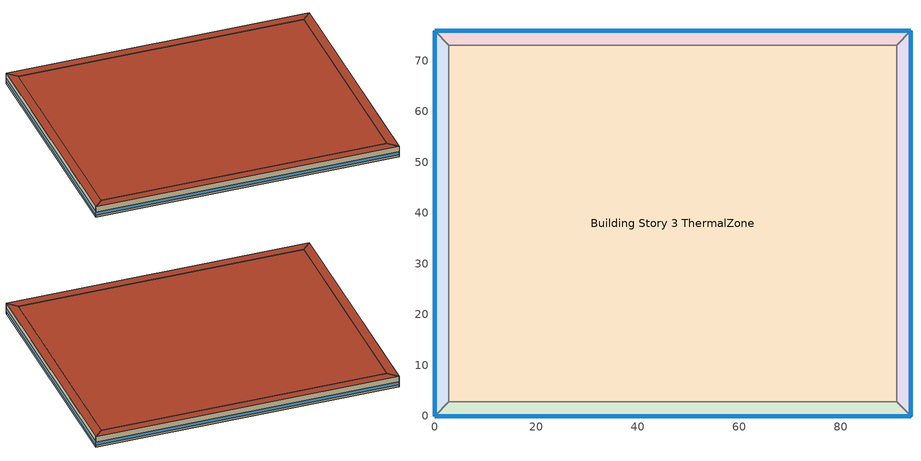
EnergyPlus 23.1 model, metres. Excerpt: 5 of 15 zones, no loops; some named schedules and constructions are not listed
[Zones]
Building Story 3 ThermalZone
 floor adiabatic (Typical Interior Ceiling): 91.04,2.83 2.83,2.83 2.83,73.03 91.04,73.03 z7.2
 wall adiabatic (Typical Interior Wall): 2.83,2.83 91.04,2.83 91.04,73.03 2.83,73.03 2.83,2.83 z7.2:10.8
 roof outside (Typical IEAD Roof R-31.25): 91.04,73.03 2.83,73.03 2.83,2.83 91.04,2.83 z10.8
Building Story 3 ThermalZone 1
 floor adiabatic (Typical Interior Ceiling): 93.87,0 0,0 2.83,2.83 91.04,2.83 z7.2
 wall outside (Typical Insulated Steel Framed Exterior Wall R-20.41): 0,0 93.87,0 z7.2:10.8
 wall adiabatic (Typical Interior Wall): 93.87,0 91.04,2.83 2.83,2.83 0,0 z7.2:10.8
 window (U 0.48 SHGC 0.40 Dbl Ref-D Clr 6mm/13mm): 0.03,0 93.84,0 z7.96:9.04
 roof outside (Typical IEAD Roof R-31.25): 91.04,2.83 2.83,2.83 0,0 93.87,0 z10.8
Building Story 3 ThermalZone 2
 floor adiabatic (Typical Interior Ceiling): 0,0 0,75.85 2.83,73.03 2.83,2.83 z7.2
 wall outside (Typical Insulated Steel Framed Exterior Wall R-20.41): 0,75.85 0,0 z7.2:10.8
 wall adiabatic (Typical Interior Wall): 0,0 2.83,2.83 2.83,73.03 0,75.85 z7.2:10.8
 window (U 0.48 SHGC 0.40 Dbl Ref-D Clr 6mm/13mm): 0,75.83 0,0.03 z7.96:9.04
 roof outside (Typical IEAD Roof R-31.25): 2.83,2.83 2.83,73.03 0,75.85 0,0 z10.8
Building Story 3 ThermalZone 3
 floor adiabatic (Typical Interior Ceiling): 0,75.85 93.86,75.85 91.04,73.03 2.83,73.03 z7.2
 wall outside (Typical Insulated Steel Framed Exterior Wall R-20.41): 93.86,75.85 0,75.85 z7.2:10.8
 wall adiabatic (Typical Interior Wall): 0,75.85 2.83,73.03 91.04,73.03 93.86,75.85 z7.2:10.8
 window (U 0.48 SHGC 0.40 Dbl Ref-D Clr 6mm/13mm): 93.84,75.85 0.03,75.85 z7.96:9.04
 roof outside (Typical IEAD Roof R-31.25): 2.83,73.03 91.04,73.03 93.86,75.85 0,75.85 z10.8
Building Story 3 ThermalZone 4
 floor adiabatic (Typical Interior Ceiling): 93.86,75.85 93.87,0 91.04,2.83 91.04,73.03 z7.2
 wall outside (Typical Insulated Steel Framed Exterior Wall R-20.41): 93.87,0 93.86,75.85 z7.2:10.8
 wall adiabatic (Typical Interior Wall): 93.86,75.85 91.04,73.03 91.04,2.83 93.87,0 z7.2:10.8
 window (U 0.48 SHGC 0.40 Dbl Ref-D Clr 6mm/13mm): 93.87,0.03 93.86,75.83 z7.96:9.04
 roof outside (Typical IEAD Roof R-31.25): 91.04,73.03 91.04,2.83 93.87,0 93.86,75.85 z10.8
[Schedule:Week:Daily]
SchoolSecondary BLDG_LIGHT_LIBRARY_SCH_2013 Week Rule - Jun26-Jul2: SchoolSecondary BLDG_LIGHT_LIBRARY_SCH_2013 Wknd Day, SchoolSecondary BLDG_LIGHT_LIBRARY_SCH_2013 Wkdy Day, SchoolSecondary BLDG_LIGHT_LIBRARY_SCH_2013 Wkdy Day, SchoolSecondary BLDG_LIGHT_LIBRARY_SCH_2013 Wkdy Day, SchoolSecondary BLDG_LIGHT_LIBRARY_SCH_2013 Wkdy Day, SchoolSecondary BLDG_LIGHT_LIBRARY_SCH_2013 Wkdy Day 1, SchoolSecondary BLDG_LIGHT_LIBRARY_SCH_2013 Wknd Day 1, SchoolSecondary BLDG_LIGHT_LIBRARY_SCH_2013 Default, SchoolSecondary BLDG_LIGHT_LIBRARY_SCH_2013 Summer Design Day, SchoolSecondary BLDG_LIGHT_LIBRARY_SCH_2013 Winter Design Day, SchoolSecondary BLDG_LIGHT_LIBRARY_SCH_2013 Default, SchoolSecondary BLDG_LIGHT_LIBRARY_SCH_2013 Default
SchoolSecondary BLDG_LIGHT_LIBRARY_SCH_2013 Week Rule - Jul3-Aug27: SchoolSecondary BLDG_LIGHT_LIBRARY_SCH_2013 Wknd Day 1, SchoolSecondary BLDG_LIGHT_LIBRARY_SCH_2013 Wkdy Day 1, SchoolSecondary BLDG_LIGHT_LIBRARY_SCH_2013 Wkdy Day 1, SchoolSecondary BLDG_LIGHT_LIBRARY_SCH_2013 Wkdy Day 1, SchoolSecondary BLDG_LIGHT_LIBRARY_SCH_2013 Wkdy Day 1, SchoolSecondary BLDG_LIGHT_LIBRARY_SCH_2013 Wkdy Day 1, SchoolSecondary BLDG_LIGHT_LIBRARY_SCH_2013 Wknd Day 1, SchoolSecondary BLDG_LIGHT_LIBRARY_SCH_2013 Default, SchoolSecondary BLDG_LIGHT_LIBRARY_SCH_2013 Summer Design Day, SchoolSecondary BLDG_LIGHT_LIBRARY_SCH_2013 Winter Design Day, SchoolSecondary BLDG_LIGHT_LIBRARY_SCH_2013 Default, SchoolSecondary BLDG_LIGHT_LIBRARY_SCH_2013 Default
SchoolSecondary BLDG_LIGHT_LIBRARY_SCH_2013 Week Rule - Aug28-Sep3: SchoolSecondary BLDG_LIGHT_LIBRARY_SCH_2013 Wknd Day 1, SchoolSecondary BLDG_LIGHT_LIBRARY_SCH_2013 Wkdy Day 1, SchoolSecondary BLDG_LIGHT_LIBRARY_SCH_2013 Wkdy Day 1, SchoolSecondary BLDG_LIGHT_LIBRARY_SCH_2013 Wkdy Day 1, SchoolSecondary BLDG_LIGHT_LIBRARY_SCH_2013 Wkdy Day 2, SchoolSecondary BLDG_LIGHT_LIBRARY_SCH_2013 Wkdy Day 2, SchoolSecondary BLDG_LIGHT_LIBRARY_SCH_2013 Default, SchoolSecondary BLDG_LIGHT_LIBRARY_SCH_2013 Default, SchoolSecondary BLDG_LIGHT_LIBRARY_SCH_2013 Summer Design Day, SchoolSecondary BLDG_LIGHT_LIBRARY_SCH_2013 Winter Design Day, SchoolSecondary BLDG_LIGHT_LIBRARY_SCH_2013 Default, SchoolSecondary BLDG_LIGHT_LIBRARY_SCH_2013 Default
SchoolSecondary BLDG_LIGHT_LIBRARY_SCH_2013 Week Rule - Sep4-Dec31: SchoolSecondary BLDG_LIGHT_LIBRARY_SCH_2013 Default, SchoolSecondary BLDG_LIGHT_LIBRARY_SCH_2013 Wkdy Day 2, SchoolSecondary BLDG_LIGHT_LIBRARY_SCH_2013 Wkdy Day 2, SchoolSecondary BLDG_LIGHT_LIBRARY_SCH_2013 Wkdy Day 2, SchoolSecondary BLDG_LIGHT_LIBRARY_SCH_2013 Wkdy Day 2, SchoolSecondary BLDG_LIGHT_LIBRARY_SCH_2013 Wkdy Day 2, SchoolSecondary BLDG_LIGHT_LIBRARY_SCH_2013 Default, SchoolSecondary BLDG_LIGHT_LIBRARY_SCH_2013 Default, SchoolSecondary BLDG_LIGHT_LIBRARY_SCH_2013 Summer Design Day, SchoolSecondary BLDG_LIGHT_LIBRARY_SCH_2013 Winter Design Day, SchoolSecondary BLDG_LIGHT_LIBRARY_SCH_2013 Default, SchoolSecondary BLDG_LIGHT_LIBRARY_SCH_2013 Default
SchoolSecondary BLDG_LIGHT_LOBBYFLR1_SCH_2013 Week Rule - Jan1-Jan1: SchoolSecondary BLDG_LIGHT_LOBBYFLR1_SCH_2013 Wknd Day, SchoolSecondary BLDG_LIGHT_LOBBYFLR1_SCH_2013 Wknd Day, SchoolSecondary BLDG_LIGHT_LOBBYFLR1_SCH_2013 Wknd Day, SchoolSecondary BLDG_LIGHT_LOBBYFLR1_SCH_2013 Wknd Day, SchoolSecondary BLDG_LIGHT_LOBBYFLR1_SCH_2013 Wknd Day, SchoolSecondary BLDG_LIGHT_LOBBYFLR1_SCH_2013 Wknd Day, SchoolSecondary BLDG_LIGHT_LOBBYFLR1_SCH_2013 Wknd Day, SchoolSecondary BLDG_LIGHT_LOBBYFLR1_SCH_2013 Default, SchoolSecondary BLDG_LIGHT_LOBBYFLR1_SCH_2013 Summer Design Day, SchoolSecondary BLDG_LIGHT_LOBBYFLR1_SCH_2013 Winter Design Day, SchoolSecondary BLDG_LIGHT_LOBBYFLR1_SCH_2013 Default, SchoolSecondary BLDG_LIGHT_LOBBYFLR1_SCH_2013 Default
SchoolSecondary BLDG_LIGHT_LOBBYFLR1_SCH_2013 Week Rule - Jan2-Jun25: SchoolSecondary BLDG_LIGHT_LOBBYFLR1_SCH_2013 Wknd Day, SchoolSecondary BLDG_LIGHT_LOBBYFLR1_SCH_2013 Wkdy Day, SchoolSecondary BLDG_LIGHT_LOBBYFLR1_SCH_2013 Wkdy Day, SchoolSecondary BLDG_LIGHT_LOBBYFLR1_SCH_2013 Wkdy Day, SchoolSecondary BLDG_LIGHT_LOBBYFLR1_SCH_2013 Wkdy Day, SchoolSecondary BLDG_LIGHT_LOBBYFLR1_SCH_2013 Wkdy Day, SchoolSecondary BLDG_LIGHT_LOBBYFLR1_SCH_2013 Wknd Day, SchoolSecondary BLDG_LIGHT_LOBBYFLR1_SCH_2013 Default, SchoolSecondary BLDG_LIGHT_LOBBYFLR1_SCH_2013 Summer Design Day, SchoolSecondary BLDG_LIGHT_LOBBYFLR1_SCH_2013 Winter Design Day, SchoolSecondary BLDG_LIGHT_LOBBYFLR1_SCH_2013 Default, SchoolSecondary BLDG_LIGHT_LOBBYFLR1_SCH_2013 Default
SchoolSecondary BLDG_LIGHT_LOBBYFLR1_SCH_2013 Week Rule - Jun26-Jul2: SchoolSecondary BLDG_LIGHT_LOBBYFLR1_SCH_2013 Wknd Day, SchoolSecondary BLDG_LIGHT_LOBBYFLR1_SCH_2013 Wkdy Day, SchoolSecondary BLDG_LIGHT_LOBBYFLR1_SCH_2013 Wkdy Day, SchoolSecondary BLDG_LIGHT_LOBBYFLR1_SCH_2013 Wkdy Day, SchoolSecondary BLDG_LIGHT_LOBBYFLR1_SCH_2013 Wkdy Day, SchoolSecondary BLDG_LIGHT_LOBBYFLR1_SCH_2013 Wkdy Day 1, SchoolSecondary BLDG_LIGHT_LOBBYFLR1_SCH_2013 Wknd Day 1, SchoolSecondary BLDG_LIGHT_LOBBYFLR1_SCH_2013 Default, SchoolSecondary BLDG_LIGHT_LOBBYFLR1_SCH_2013 Summer Design Day, SchoolSecondary BLDG_LIGHT_LOBBYFLR1_SCH_2013 Winter Design Day, SchoolSecondary BLDG_LIGHT_LOBBYFLR1_SCH_2013 Default, SchoolSecondary BLDG_LIGHT_LOBBYFLR1_SCH_2013 Default
SchoolSecondary BLDG_LIGHT_LOBBYFLR1_SCH_2013 Week Rule - Jul3-Aug27: SchoolSecondary BLDG_LIGHT_LOBBYFLR1_SCH_2013 Wknd Day 1, SchoolSecondary BLDG_LIGHT_LOBBYFLR1_SCH_2013 Wkdy Day 1, SchoolSecondary BLDG_LIGHT_LOBBYFLR1_SCH_2013 Wkdy Day 1, SchoolSecondary BLDG_LIGHT_LOBBYFLR1_SCH_2013 Wkdy Day 1, SchoolSecondary BLDG_LIGHT_LOBBYFLR1_SCH_2013 Wkdy Day 1, SchoolSecondary BLDG_LIGHT_LOBBYFLR1_SCH_2013 Wkdy Day 1, SchoolSecondary BLDG_LIGHT_LOBBYFLR1_SCH_2013 Wknd Day 1, SchoolSecondary BLDG_LIGHT_LOBBYFLR1_SCH_2013 Default, SchoolSecondary BLDG_LIGHT_LOBBYFLR1_SCH_2013 Summer Design Day, SchoolSecondary BLDG_LIGHT_LOBBYFLR1_SCH_2013 Winter Design Day, SchoolSecondary BLDG_LIGHT_LOBBYFLR1_SCH_2013 Default, SchoolSecondary BLDG_LIGHT_LOBBYFLR1_SCH_2013 Default
SchoolSecondary BLDG_LIGHT_LOBBYFLR1_SCH_2013 Week Rule - Aug28-Sep3: SchoolSecondary BLDG_LIGHT_LOBBYFLR1_SCH_2013 Wknd Day 1, SchoolSecondary BLDG_LIGHT_LOBBYFLR1_SCH_2013 Wkdy Day 1, SchoolSecondary BLDG_LIGHT_LOBBYFLR1_SCH_2013 Wkdy Day 1, SchoolSecondary BLDG_LIGHT_LOBBYFLR1_SCH_2013 Wkdy Day 1, SchoolSecondary BLDG_LIGHT_LOBBYFLR1_SCH_2013 Wkdy Day 2, SchoolSecondary BLDG_LIGHT_LOBBYFLR1_SCH_2013 Wkdy Day 2, SchoolSecondary BLDG_LIGHT_LOBBYFLR1_SCH_2013 Default, SchoolSecondary BLDG_LIGHT_LOBBYFLR1_SCH_2013 Default, SchoolSecondary BLDG_LIGHT_LOBBYFLR1_SCH_2013 Summer Design Day, SchoolSecondary BLDG_LIGHT_LOBBYFLR1_SCH_2013 Winter Design Day, SchoolSecondary BLDG_LIGHT_LOBBYFLR1_SCH_2013 Default, SchoolSecondary BLDG_LIGHT_LOBBYFLR1_SCH_2013 Default
SchoolSecondary BLDG_LIGHT_LOBBYFLR1_SCH_2013 Week Rule - Sep4-Dec31: SchoolSecondary BLDG_LIGHT_LOBBYFLR1_SCH_2013 Default, SchoolSecondary BLDG_LIGHT_LOBBYFLR1_SCH_2013 Wkdy Day 2, SchoolSecondary BLDG_LIGHT_LOBBYFLR1_SCH_2013 Wkdy Day 2, SchoolSecondary BLDG_LIGHT_LOBBYFLR1_SCH_2013 Wkdy Day 2, SchoolSecondary BLDG_LIGHT_LOBBYFLR1_SCH_2013 Wkdy Day 2, SchoolSecondary BLDG_LIGHT_LOBBYFLR1_SCH_2013 Wkdy Day 2, SchoolSecondary BLDG_LIGHT_LOBBYFLR1_SCH_2013 Default, SchoolSecondary BLDG_LIGHT_LOBBYFLR1_SCH_2013 Default, SchoolSecondary BLDG_LIGHT_LOBBYFLR1_SCH_2013 Summer Design Day, SchoolSecondary BLDG_LIGHT_LOBBYFLR1_SCH_2013 Winter Design Day, SchoolSecondary BLDG_LIGHT_LOBBYFLR1_SCH_2013 Default, SchoolSecondary BLDG_LIGHT_LOBBYFLR1_SCH_2013 Default
SchoolSecondary BLDG_LIGHT_MECHANICAL_SCH_2013 Week Rule - Jan1-Jan1: SchoolSecondary BLDG_LIGHT_MECHANICAL_SCH_2013 Wknd Day, SchoolSecondary BLDG_LIGHT_MECHANICAL_SCH_2013 Wknd Day, SchoolSecondary BLDG_LIGHT_MECHANICAL_SCH_2013 Wknd Day, SchoolSecondary BLDG_LIGHT_MECHANICAL_SCH_2013 Wknd Day, SchoolSecondary BLDG_LIGHT_MECHANICAL_SCH_2013 Wknd Day, SchoolSecondary BLDG_LIGHT_MECHANICAL_SCH_2013 Wknd Day, SchoolSecondary BLDG_LIGHT_MECHANICAL_SCH_2013 Wknd Day, SchoolSecondary BLDG_LIGHT_MECHANICAL_SCH_2013 Default, SchoolSecondary BLDG_LIGHT_MECHANICAL_SCH_2013 Summer Design Day, SchoolSecondary BLDG_LIGHT_MECHANICAL_SCH_2013 Winter Design Day, SchoolSecondary BLDG_LIGHT_MECHANICAL_SCH_2013 Default, SchoolSecondary BLDG_LIGHT_MECHANICAL_SCH_2013 Default
SchoolSecondary BLDG_LIGHT_MECHANICAL_SCH_2013 Week Rule - Jan2-Jun25: SchoolSecondary BLDG_LIGHT_MECHANICAL_SCH_2013 Wknd Day, SchoolSecondary BLDG_LIGHT_MECHANICAL_SCH_2013 Wkdy Day, SchoolSecondary BLDG_LIGHT_MECHANICAL_SCH_2013 Wkdy Day, SchoolSecondary BLDG_LIGHT_MECHANICAL_SCH_2013 Wkdy Day, SchoolSecondary BLDG_LIGHT_MECHANICAL_SCH_2013 Wkdy Day, SchoolSecondary BLDG_LIGHT_MECHANICAL_SCH_2013 Wkdy Day, SchoolSecondary BLDG_LIGHT_MECHANICAL_SCH_2013 Wknd Day, SchoolSecondary BLDG_LIGHT_MECHANICAL_SCH_2013 Default, SchoolSecondary BLDG_LIGHT_MECHANICAL_SCH_2013 Summer Design Day, SchoolSecondary BLDG_LIGHT_MECHANICAL_SCH_2013 Winter Design Day, SchoolSecondary BLDG_LIGHT_MECHANICAL_SCH_2013 Default, SchoolSecondary BLDG_LIGHT_MECHANICAL_SCH_2013 Default
SchoolSecondary BLDG_LIGHT_MECHANICAL_SCH_2013 Week Rule - Jun26-Jul2: SchoolSecondary BLDG_LIGHT_MECHANICAL_SCH_2013 Wknd Day, SchoolSecondary BLDG_LIGHT_MECHANICAL_SCH_2013 Wkdy Day, SchoolSecondary BLDG_LIGHT_MECHANICAL_SCH_2013 Wkdy Day, SchoolSecondary BLDG_LIGHT_MECHANICAL_SCH_2013 Wkdy Day, SchoolSecondary BLDG_LIGHT_MECHANICAL_SCH_2013 Wkdy Day, SchoolSecondary BLDG_LIGHT_MECHANICAL_SCH_2013 Wkdy Day 1, SchoolSecondary BLDG_LIGHT_MECHANICAL_SCH_2013 Wknd Day 1, SchoolSecondary BLDG_LIGHT_MECHANICAL_SCH_2013 Default, SchoolSecondary BLDG_LIGHT_MECHANICAL_SCH_2013 Summer Design Day, SchoolSecondary BLDG_LIGHT_MECHANICAL_SCH_2013 Winter Design Day, SchoolSecondary BLDG_LIGHT_MECHANICAL_SCH_2013 Default, SchoolSecondary BLDG_LIGHT_MECHANICAL_SCH_2013 Default
SchoolSecondary BLDG_LIGHT_MECHANICAL_SCH_2013 Week Rule - Jul3-Aug27: SchoolSecondary BLDG_LIGHT_MECHANICAL_SCH_2013 Wknd Day 1, SchoolSecondary BLDG_LIGHT_MECHANICAL_SCH_2013 Wkdy Day 1, SchoolSecondary BLDG_LIGHT_MECHANICAL_SCH_2013 Wkdy Day 1, SchoolSecondary BLDG_LIGHT_MECHANICAL_SCH_2013 Wkdy Day 1, SchoolSecondary BLDG_LIGHT_MECHANICAL_SCH_2013 Wkdy Day 1, SchoolSecondary BLDG_LIGHT_MECHANICAL_SCH_2013 Wkdy Day 1, SchoolSecondary BLDG_LIGHT_MECHANICAL_SCH_2013 Wknd Day 1, SchoolSecondary BLDG_LIGHT_MECHANICAL_SCH_2013 Default, SchoolSecondary BLDG_LIGHT_MECHANICAL_SCH_2013 Summer Design Day, SchoolSecondary BLDG_LIGHT_MECHANICAL_SCH_2013 Winter Design Day, SchoolSecondary BLDG_LIGHT_MECHANICAL_SCH_2013 Default, SchoolSecondary BLDG_LIGHT_MECHANICAL_SCH_2013 Default
SchoolSecondary BLDG_LIGHT_MECHANICAL_SCH_2013 Week Rule - Aug28-Sep3: SchoolSecondary BLDG_LIGHT_MECHANICAL_SCH_2013 Wknd Day 1, SchoolSecondary BLDG_LIGHT_MECHANICAL_SCH_2013 Wkdy Day 1, SchoolSecondary BLDG_LIGHT_MECHANICAL_SCH_2013 Wkdy Day 1, SchoolSecondary BLDG_LIGHT_MECHANICAL_SCH_2013 Wkdy Day 1, SchoolSecondary BLDG_LIGHT_MECHANICAL_SCH_2013 Wkdy Day 2, SchoolSecondary BLDG_LIGHT_MECHANICAL_SCH_2013 Wkdy Day 2, SchoolSecondary BLDG_LIGHT_MECHANICAL_SCH_2013 Default, SchoolSecondary BLDG_LIGHT_MECHANICAL_SCH_2013 Default, SchoolSecondary BLDG_LIGHT_MECHANICAL_SCH_2013 Summer Design Day, SchoolSecondary BLDG_LIGHT_MECHANICAL_SCH_2013 Winter Design Day, SchoolSecondary BLDG_LIGHT_MECHANICAL_SCH_2013 Default, SchoolSecondary BLDG_LIGHT_MECHANICAL_SCH_2013 Default
SchoolSecondary BLDG_LIGHT_MECHANICAL_SCH_2013 Week Rule - Sep4-Dec31: SchoolSecondary BLDG_LIGHT_MECHANICAL_SCH_2013 Default, SchoolSecondary BLDG_LIGHT_MECHANICAL_SCH_2013 Wkdy Day 2, SchoolSecondary BLDG_LIGHT_MECHANICAL_SCH_2013 Wkdy Day 2, SchoolSecondary BLDG_LIGHT_MECHANICAL_SCH_2013 Wkdy Day 2, SchoolSecondary BLDG_LIGHT_MECHANICAL_SCH_2013 Wkdy Day 2, SchoolSecondary BLDG_LIGHT_MECHANICAL_SCH_2013 Wkdy Day 2, SchoolSecondary BLDG_LIGHT_MECHANICAL_SCH_2013 Default, SchoolSecondary BLDG_LIGHT_MECHANICAL_SCH_2013 Default, SchoolSecondary BLDG_LIGHT_MECHANICAL_SCH_2013 Summer Design Day, SchoolSecondary BLDG_LIGHT_MECHANICAL_SCH_2013 Winter Design Day, SchoolSecondary BLDG_LIGHT_MECHANICAL_SCH_2013 Default, SchoolSecondary BLDG_LIGHT_MECHANICAL_SCH_2013 Default
SchoolSecondary BLDG_LIGHT_OFFICE_SCH_2013 Week Rule - Jan1-Jan1: SchoolSecondary BLDG_LIGHT_OFFICE_SCH_2013 Wknd Day, SchoolSecondary BLDG_LIGHT_OFFICE_SCH_2013 Wknd Day, SchoolSecondary BLDG_LIGHT_OFFICE_SCH_2013 Wknd Day, SchoolSecondary BLDG_LIGHT_OFFICE_SCH_2013 Wknd Day, SchoolSecondary BLDG_LIGHT_OFFICE_SCH_2013 Wknd Day, SchoolSecondary BLDG_LIGHT_OFFICE_SCH_2013 Wknd Day, SchoolSecondary BLDG_LIGHT_OFFICE_SCH_2013 Wknd Day, SchoolSecondary BLDG_LIGHT_OFFICE_SCH_2013 Default, SchoolSecondary BLDG_LIGHT_OFFICE_SCH_2013 Summer Design Day, SchoolSecondary BLDG_LIGHT_OFFICE_SCH_2013 Winter Design Day, SchoolSecondary BLDG_LIGHT_OFFICE_SCH_2013 Default, SchoolSecondary BLDG_LIGHT_OFFICE_SCH_2013 Default
SchoolSecondary BLDG_LIGHT_OFFICE_SCH_2013 Week Rule - Jan2-Jun25: SchoolSecondary BLDG_LIGHT_OFFICE_SCH_2013 Wknd Day, SchoolSecondary BLDG_LIGHT_OFFICE_SCH_2013 Wkdy Day, SchoolSecondary BLDG_LIGHT_OFFICE_SCH_2013 Wkdy Day, SchoolSecondary BLDG_LIGHT_OFFICE_SCH_2013 Wkdy Day, SchoolSecondary BLDG_LIGHT_OFFICE_SCH_2013 Wkdy Day, SchoolSecondary BLDG_LIGHT_OFFICE_SCH_2013 Wkdy Day, SchoolSecondary BLDG_LIGHT_OFFICE_SCH_2013 Wknd Day, SchoolSecondary BLDG_LIGHT_OFFICE_SCH_2013 Default, SchoolSecondary BLDG_LIGHT_OFFICE_SCH_2013 Summer Design Day, SchoolSecondary BLDG_LIGHT_OFFICE_SCH_2013 Winter Design Day, SchoolSecondary BLDG_LIGHT_OFFICE_SCH_2013 Default, SchoolSecondary BLDG_LIGHT_OFFICE_SCH_2013 Default
SchoolSecondary BLDG_LIGHT_OFFICE_SCH_2013 Week Rule - Jun26-Jul2: SchoolSecondary BLDG_LIGHT_OFFICE_SCH_2013 Wknd Day, SchoolSecondary BLDG_LIGHT_OFFICE_SCH_2013 Wkdy Day, SchoolSecondary BLDG_LIGHT_OFFICE_SCH_2013 Wkdy Day, SchoolSecondary BLDG_LIGHT_OFFICE_SCH_2013 Wkdy Day, SchoolSecondary BLDG_LIGHT_OFFICE_SCH_2013 Wkdy Day, SchoolSecondary BLDG_LIGHT_OFFICE_SCH_2013 Wkdy Day 1, SchoolSecondary BLDG_LIGHT_OFFICE_SCH_2013 Wknd Day 1, SchoolSecondary BLDG_LIGHT_OFFICE_SCH_2013 Default, SchoolSecondary BLDG_LIGHT_OFFICE_SCH_2013 Summer Design Day, SchoolSecondary BLDG_LIGHT_OFFICE_SCH_2013 Winter Design Day, SchoolSecondary BLDG_LIGHT_OFFICE_SCH_2013 Default, SchoolSecondary BLDG_LIGHT_OFFICE_SCH_2013 Default
SchoolSecondary BLDG_LIGHT_OFFICE_SCH_2013 Week Rule - Jul3-Aug27: SchoolSecondary BLDG_LIGHT_OFFICE_SCH_2013 Wknd Day 1, SchoolSecondary BLDG_LIGHT_OFFICE_SCH_2013 Wkdy Day 1, SchoolSecondary BLDG_LIGHT_OFFICE_SCH_2013 Wkdy Day 1, SchoolSecondary BLDG_LIGHT_OFFICE_SCH_2013 Wkdy Day 1, SchoolSecondary BLDG_LIGHT_OFFICE_SCH_2013 Wkdy Day 1, SchoolSecondary BLDG_LIGHT_OFFICE_SCH_2013 Wkdy Day 1, SchoolSecondary BLDG_LIGHT_OFFICE_SCH_2013 Wknd Day 1, SchoolSecondary BLDG_LIGHT_OFFICE_SCH_2013 Default, SchoolSecondary BLDG_LIGHT_OFFICE_SCH_2013 Summer Design Day, SchoolSecondary BLDG_LIGHT_OFFICE_SCH_2013 Winter Design Day, SchoolSecondary BLDG_LIGHT_OFFICE_SCH_2013 Default, SchoolSecondary BLDG_LIGHT_OFFICE_SCH_2013 Default
SchoolSecondary BLDG_LIGHT_OFFICE_SCH_2013 Week Rule - Aug28-Sep3: SchoolSecondary BLDG_LIGHT_OFFICE_SCH_2013 Wknd Day 1, SchoolSecondary BLDG_LIGHT_OFFICE_SCH_2013 Wkdy Day 1, SchoolSecondary BLDG_LIGHT_OFFICE_SCH_2013 Wkdy Day 1, SchoolSecondary BLDG_LIGHT_OFFICE_SCH_2013 Wkdy Day 1, SchoolSecondary BLDG_LIGHT_OFFICE_SCH_2013 Wkdy Day 2, SchoolSecondary BLDG_LIGHT_OFFICE_SCH_2013 Wkdy Day 2, SchoolSecondary BLDG_LIGHT_OFFICE_SCH_2013 Default, SchoolSecondary BLDG_LIGHT_OFFICE_SCH_2013 Default, SchoolSecondary BLDG_LIGHT_OFFICE_SCH_2013 Summer Design Day, SchoolSecondary BLDG_LIGHT_OFFICE_SCH_2013 Winter Design Day, SchoolSecondary BLDG_LIGHT_OFFICE_SCH_2013 Default, SchoolSecondary BLDG_LIGHT_OFFICE_SCH_2013 Default
SchoolSecondary BLDG_LIGHT_OFFICE_SCH_2013 Week Rule - Sep4-Dec31: SchoolSecondary BLDG_LIGHT_OFFICE_SCH_2013 Default, SchoolSecondary BLDG_LIGHT_OFFICE_SCH_2013 Wkdy Day 2, SchoolSecondary BLDG_LIGHT_OFFICE_SCH_2013 Wkdy Day 2, SchoolSecondary BLDG_LIGHT_OFFICE_SCH_2013 Wkdy Day 2, SchoolSecondary BLDG_LIGHT_OFFICE_SCH_2013 Wkdy Day 2, SchoolSecondary BLDG_LIGHT_OFFICE_SCH_2013 Wkdy Day 2, SchoolSecondary BLDG_LIGHT_OFFICE_SCH_2013 Default, SchoolSecondary BLDG_LIGHT_OFFICE_SCH_2013 Default, SchoolSecondary BLDG_LIGHT_OFFICE_SCH_2013 Summer Design Day, SchoolSecondary BLDG_LIGHT_OFFICE_SCH_2013 Winter Design Day, SchoolSecondary BLDG_LIGHT_OFFICE_SCH_2013 Default, SchoolSecondary BLDG_LIGHT_OFFICE_SCH_2013 Default
SchoolSecondary BLDG_LIGHT_BATH_SCH_2013 Week Rule - Jan1-Jan1: SchoolSecondary BLDG_LIGHT_BATH_SCH_2013 Wknd Day, SchoolSecondary BLDG_LIGHT_BATH_SCH_2013 Wknd Day, SchoolSecondary BLDG_LIGHT_BATH_SCH_2013 Wknd Day, SchoolSecondary BLDG_LIGHT_BATH_SCH_2013 Wknd Day, SchoolSecondary BLDG_LIGHT_BATH_SCH_2013 Wknd Day, SchoolSecondary BLDG_LIGHT_BATH_SCH_2013 Wknd Day, SchoolSecondary BLDG_LIGHT_BATH_SCH_2013 Wknd Day, SchoolSecondary BLDG_LIGHT_BATH_SCH_2013 Default, SchoolSecondary BLDG_LIGHT_BATH_SCH_2013 Summer Design Day, SchoolSecondary BLDG_LIGHT_BATH_SCH_2013 Winter Design Day, SchoolSecondary BLDG_LIGHT_BATH_SCH_2013 Default, SchoolSecondary BLDG_LIGHT_BATH_SCH_2013 Default
SchoolSecondary BLDG_LIGHT_BATH_SCH_2013 Week Rule - Jan2-Jun25: SchoolSecondary BLDG_LIGHT_BATH_SCH_2013 Wknd Day, SchoolSecondary BLDG_LIGHT_BATH_SCH_2013 Wkdy Day, SchoolSecondary BLDG_LIGHT_BATH_SCH_2013 Wkdy Day, SchoolSecondary BLDG_LIGHT_BATH_SCH_2013 Wkdy Day, SchoolSecondary BLDG_LIGHT_BATH_SCH_2013 Wkdy Day, SchoolSecondary BLDG_LIGHT_BATH_SCH_2013 Wkdy Day, SchoolSecondary BLDG_LIGHT_BATH_SCH_2013 Wknd Day, SchoolSecondary BLDG_LIGHT_BATH_SCH_2013 Default, SchoolSecondary BLDG_LIGHT_BATH_SCH_2013 Summer Design Day, SchoolSecondary BLDG_LIGHT_BATH_SCH_2013 Winter Design Day, SchoolSecondary BLDG_LIGHT_BATH_SCH_2013 Default, SchoolSecondary BLDG_LIGHT_BATH_SCH_2013 Default
SchoolSecondary BLDG_LIGHT_BATH_SCH_2013 Week Rule - Jun26-Jul2: SchoolSecondary BLDG_LIGHT_BATH_SCH_2013 Wknd Day, SchoolSecondary BLDG_LIGHT_BATH_SCH_2013 Wkdy Day, SchoolSecondary BLDG_LIGHT_BATH_SCH_2013 Wkdy Day, SchoolSecondary BLDG_LIGHT_BATH_SCH_2013 Wkdy Day, SchoolSecondary BLDG_LIGHT_BATH_SCH_2013 Wkdy Day, SchoolSecondary BLDG_LIGHT_BATH_SCH_2013 Wkdy Day 1, SchoolSecondary BLDG_LIGHT_BATH_SCH_2013 Wknd Day 1, SchoolSecondary BLDG_LIGHT_BATH_SCH_2013 Default, SchoolSecondary BLDG_LIGHT_BATH_SCH_2013 Summer Design Day, SchoolSecondary BLDG_LIGHT_BATH_SCH_2013 Winter Design Day, SchoolSecondary BLDG_LIGHT_BATH_SCH_2013 Default, SchoolSecondary BLDG_LIGHT_BATH_SCH_2013 Default
SchoolSecondary BLDG_LIGHT_BATH_SCH_2013 Week Rule - Jul3-Aug27: SchoolSecondary BLDG_LIGHT_BATH_SCH_2013 Wknd Day 1, SchoolSecondary BLDG_LIGHT_BATH_SCH_2013 Wkdy Day 1, SchoolSecondary BLDG_LIGHT_BATH_SCH_2013 Wkdy Day 1, SchoolSecondary BLDG_LIGHT_BATH_SCH_2013 Wkdy Day 1, SchoolSecondary BLDG_LIGHT_BATH_SCH_2013 Wkdy Day 1, SchoolSecondary BLDG_LIGHT_BATH_SCH_2013 Wkdy Day 1, SchoolSecondary BLDG_LIGHT_BATH_SCH_2013 Wknd Day 1, SchoolSecondary BLDG_LIGHT_BATH_SCH_2013 Default, SchoolSecondary BLDG_LIGHT_BATH_SCH_2013 Summer Design Day, SchoolSecondary BLDG_LIGHT_BATH_SCH_2013 Winter Design Day, SchoolSecondary BLDG_LIGHT_BATH_SCH_2013 Default, SchoolSecondary BLDG_LIGHT_BATH_SCH_2013 Default
SchoolSecondary BLDG_LIGHT_BATH_SCH_2013 Week Rule - Aug28-Sep3: SchoolSecondary BLDG_LIGHT_BATH_SCH_2013 Wknd Day 1, SchoolSecondary BLDG_LIGHT_BATH_SCH_2013 Wkdy Day 1, SchoolSecondary BLDG_LIGHT_BATH_SCH_2013 Wkdy Day 1, SchoolSecondary BLDG_LIGHT_BATH_SCH_2013 Wkdy Day 1, SchoolSecondary BLDG_LIGHT_BATH_SCH_2013 Wkdy Day 2, SchoolSecondary BLDG_LIGHT_BATH_SCH_2013 Wkdy Day 2, SchoolSecondary BLDG_LIGHT_BATH_SCH_2013 Default, SchoolSecondary BLDG_LIGHT_BATH_SCH_2013 Default, SchoolSecondary BLDG_LIGHT_BATH_SCH_2013 Summer Design Day, SchoolSecondary BLDG_LIGHT_BATH_SCH_2013 Winter Design Day, SchoolSecondary BLDG_LIGHT_BATH_SCH_2013 Default, SchoolSecondary BLDG_LIGHT_BATH_SCH_2013 Default
SchoolSecondary BLDG_LIGHT_BATH_SCH_2013 Week Rule - Sep4-Dec31: SchoolSecondary BLDG_LIGHT_BATH_SCH_2013 Default, SchoolSecondary BLDG_LIGHT_BATH_SCH_2013 Wkdy Day 2, SchoolSecondary BLDG_LIGHT_BATH_SCH_2013 Wkdy Day 2, SchoolSecondary BLDG_LIGHT_BATH_SCH_2013 Wkdy Day 2, SchoolSecondary BLDG_LIGHT_BATH_SCH_2013 Wkdy Day 2, SchoolSecondary BLDG_LIGHT_BATH_SCH_2013 Wkdy Day 2, SchoolSecondary BLDG_LIGHT_BATH_SCH_2013 Default, SchoolSecondary BLDG_LIGHT_BATH_SCH_2013 Default, SchoolSecondary BLDG_LIGHT_BATH_SCH_2013 Summer Design Day, SchoolSecondary BLDG_LIGHT_BATH_SCH_2013 Winter Design Day, SchoolSecondary BLDG_LIGHT_BATH_SCH_2013 Default, SchoolSecondary BLDG_LIGHT_BATH_SCH_2013 Default
SchoolSecondary BLDG_OCC_SCH_Auditorium Week Rule - Jan1-Jan1: SchoolSecondary BLDG_OCC_SCH_Auditorium Wknd Day, SchoolSecondary BLDG_OCC_SCH_Auditorium Wknd Day, SchoolSecondary BLDG_OCC_SCH_Auditorium Wknd Day, SchoolSecondary BLDG_OCC_SCH_Auditorium Wknd Day, SchoolSecondary BLDG_OCC_SCH_Auditorium Wknd Day, SchoolSecondary BLDG_OCC_SCH_Auditorium Wknd Day, SchoolSecondary BLDG_OCC_SCH_Auditorium Wknd Day, SchoolSecondary BLDG_OCC_SCH_Auditorium Default, SchoolSecondary BLDG_OCC_SCH_Auditorium Summer Design Day, SchoolSecondary BLDG_OCC_SCH_Auditorium Winter Design Day, SchoolSecondary BLDG_OCC_SCH_Auditorium Default, SchoolSecondary BLDG_OCC_SCH_Auditorium Default
SchoolSecondary BLDG_OCC_SCH_Auditorium Week Rule - Jan2-Jun25: SchoolSecondary BLDG_OCC_SCH_Auditorium Wknd Day, SchoolSecondary BLDG_OCC_SCH_Auditorium Wkdy|SmrDsn Day, SchoolSecondary BLDG_OCC_SCH_Auditorium Wkdy|SmrDsn Day, SchoolSecondary BLDG_OCC_SCH_Auditorium Wkdy|SmrDsn Day, SchoolSecondary BLDG_OCC_SCH_Auditorium Wkdy|SmrDsn Day, SchoolSecondary BLDG_OCC_SCH_Auditorium Wkdy|SmrDsn Day, SchoolSecondary BLDG_OCC_SCH_Auditorium Wknd Day, SchoolSecondary BLDG_OCC_SCH_Auditorium Default, SchoolSecondary BLDG_OCC_SCH_Auditorium Summer Design Day, SchoolSecondary BLDG_OCC_SCH_Auditorium Winter Design Day, SchoolSecondary BLDG_OCC_SCH_Auditorium Default, SchoolSecondary BLDG_OCC_SCH_Auditorium Default
SchoolSecondary BLDG_OCC_SCH_Auditorium Week Rule - Jun26-Jul2: SchoolSecondary BLDG_OCC_SCH_Auditorium Wknd Day, SchoolSecondary BLDG_OCC_SCH_Auditorium Wkdy|SmrDsn Day, SchoolSecondary BLDG_OCC_SCH_Auditorium Wkdy|SmrDsn Day, SchoolSecondary BLDG_OCC_SCH_Auditorium Wkdy|SmrDsn Day, SchoolSecondary BLDG_OCC_SCH_Auditorium Wkdy|SmrDsn Day, SchoolSecondary BLDG_OCC_SCH_Auditorium Wkdy|SmrDsn Day 1, SchoolSecondary BLDG_OCC_SCH_Auditorium Wknd Day 1, SchoolSecondary BLDG_OCC_SCH_Auditorium Default, SchoolSecondary BLDG_OCC_SCH_Auditorium Summer Design Day, SchoolSecondary BLDG_OCC_SCH_Auditorium Winter Design Day, SchoolSecondary BLDG_OCC_SCH_Auditorium Default, SchoolSecondary BLDG_OCC_SCH_Auditorium Default
SchoolSecondary BLDG_OCC_SCH_Auditorium Week Rule - Jul3-Aug27: SchoolSecondary BLDG_OCC_SCH_Auditorium Wknd Day 1, SchoolSecondary BLDG_OCC_SCH_Auditorium Wkdy|SmrDsn Day 1, SchoolSecondary BLDG_OCC_SCH_Auditorium Wkdy|SmrDsn Day 1, SchoolSecondary BLDG_OCC_SCH_Auditorium Wkdy|SmrDsn Day 1, SchoolSecondary BLDG_OCC_SCH_Auditorium Wkdy|SmrDsn Day 1, SchoolSecondary BLDG_OCC_SCH_Auditorium Wkdy|SmrDsn Day 1, SchoolSecondary BLDG_OCC_SCH_Auditorium Wknd Day 1, SchoolSecondary BLDG_OCC_SCH_Auditorium Default, SchoolSecondary BLDG_OCC_SCH_Auditorium Summer Design Day, SchoolSecondary BLDG_OCC_SCH_Auditorium Winter Design Day, SchoolSecondary BLDG_OCC_SCH_Auditorium Default, SchoolSecondary BLDG_OCC_SCH_Auditorium Default
SchoolSecondary BLDG_OCC_SCH_Auditorium Week Rule - Aug28-Sep3: SchoolSecondary BLDG_OCC_SCH_Auditorium Wknd Day 1, SchoolSecondary BLDG_OCC_SCH_Auditorium Wkdy|SmrDsn Day 1, SchoolSecondary BLDG_OCC_SCH_Auditorium Wkdy|SmrDsn Day 1, SchoolSecondary BLDG_OCC_SCH_Auditorium Wkdy|SmrDsn Day 1, SchoolSecondary BLDG_OCC_SCH_Auditorium Wkdy|SmrDsn Day 2, SchoolSecondary BLDG_OCC_SCH_Auditorium Wkdy|SmrDsn Day 2, SchoolSecondary BLDG_OCC_SCH_Auditorium Default, SchoolSecondary BLDG_OCC_SCH_Auditorium Default, SchoolSecondary BLDG_OCC_SCH_Auditorium Summer Design Day, SchoolSecondary BLDG_OCC_SCH_Auditorium Winter Design Day, SchoolSecondary BLDG_OCC_SCH_Auditorium Default, SchoolSecondary BLDG_OCC_SCH_Auditorium Default
SchoolSecondary BLDG_OCC_SCH_Auditorium Week Rule - Sep4-Dec31: SchoolSecondary BLDG_OCC_SCH_Auditorium Default, SchoolSecondary BLDG_OCC_SCH_Auditorium Wkdy|SmrDsn Day 2, SchoolSecondary BLDG_OCC_SCH_Auditorium Wkdy|SmrDsn Day 2, SchoolSecondary BLDG_OCC_SCH_Auditorium Wkdy|SmrDsn Day 2, SchoolSecondary BLDG_OCC_SCH_Auditorium Wkdy|SmrDsn Day 2, SchoolSecondary BLDG_OCC_SCH_Auditorium Wkdy|SmrDsn Day 2, SchoolSecondary BLDG_OCC_SCH_Auditorium Default, SchoolSecondary BLDG_OCC_SCH_Auditorium Default, SchoolSecondary BLDG_OCC_SCH_Auditorium Summer Design Day, SchoolSecondary BLDG_OCC_SCH_Auditorium Winter Design Day, SchoolSecondary BLDG_OCC_SCH_Auditorium Default, SchoolSecondary BLDG_OCC_SCH_Auditorium Default
SchoolSecondary ACTIVITY_SCH Week Rule - Jan1-Dec31: SchoolSecondary ACTIVITY_SCH Default, SchoolSecondary ACTIVITY_SCH Default, SchoolSecondary ACTIVITY_SCH Default, SchoolSecondary ACTIVITY_SCH Default, SchoolSecondary ACTIVITY_SCH Default, SchoolSecondary ACTIVITY_SCH Default, SchoolSecondary ACTIVITY_SCH Default, SchoolSecondary ACTIVITY_SCH Default, SchoolSecondary ACTIVITY_SCH Summer Design Day, SchoolSecondary ACTIVITY_SCH Winter Design Day, SchoolSecondary ACTIVITY_SCH Default, SchoolSecondary ACTIVITY_SCH Default
SchoolSecondary BLDG_OCC_SCH_Cafeteria Week Rule - Jan1-Jan1: SchoolSecondary BLDG_OCC_SCH_Cafeteria Wknd Day, SchoolSecondary BLDG_OCC_SCH_Cafeteria Wknd Day, SchoolSecondary BLDG_OCC_SCH_Cafeteria Wknd Day, SchoolSecondary BLDG_OCC_SCH_Cafeteria Wknd Day, SchoolSecondary BLDG_OCC_SCH_Cafeteria Wknd Day, SchoolSecondary BLDG_OCC_SCH_Cafeteria Wknd Day, SchoolSecondary BLDG_OCC_SCH_Cafeteria Wknd Day, SchoolSecondary BLDG_OCC_SCH_Cafeteria Default, SchoolSecondary BLDG_OCC_SCH_Cafeteria Summer Design Day, SchoolSecondary BLDG_OCC_SCH_Cafeteria Winter Design Day, SchoolSecondary BLDG_OCC_SCH_Cafeteria Default, SchoolSecondary BLDG_OCC_SCH_Cafeteria Default
SchoolSecondary BLDG_OCC_SCH_Cafeteria Week Rule - Jan2-Jun25: SchoolSecondary BLDG_OCC_SCH_Cafeteria Wknd Day, SchoolSecondary BLDG_OCC_SCH_Cafeteria Wkdy|SmrDsn Day, SchoolSecondary BLDG_OCC_SCH_Cafeteria Wkdy|SmrDsn Day, SchoolSecondary BLDG_OCC_SCH_Cafeteria Wkdy|SmrDsn Day, SchoolSecondary BLDG_OCC_SCH_Cafeteria Wkdy|SmrDsn Day, SchoolSecondary BLDG_OCC_SCH_Cafeteria Wkdy|SmrDsn Day, SchoolSecondary BLDG_OCC_SCH_Cafeteria Wknd Day, SchoolSecondary BLDG_OCC_SCH_Cafeteria Default, SchoolSecondary BLDG_OCC_SCH_Cafeteria Summer Design Day, SchoolSecondary BLDG_OCC_SCH_Cafeteria Winter Design Day, SchoolSecondary BLDG_OCC_SCH_Cafeteria Default, SchoolSecondary BLDG_OCC_SCH_Cafeteria Default
SchoolSecondary BLDG_OCC_SCH_Cafeteria Week Rule - Jun26-Jul2: SchoolSecondary BLDG_OCC_SCH_Cafeteria Wknd Day, SchoolSecondary BLDG_OCC_SCH_Cafeteria Wkdy|SmrDsn Day, SchoolSecondary BLDG_OCC_SCH_Cafeteria Wkdy|SmrDsn Day, SchoolSecondary BLDG_OCC_SCH_Cafeteria Wkdy|SmrDsn Day, SchoolSecondary BLDG_OCC_SCH_Cafeteria Wkdy|SmrDsn Day, SchoolSecondary BLDG_OCC_SCH_Cafeteria Wkdy|SmrDsn Day 1, SchoolSecondary BLDG_OCC_SCH_Cafeteria Wknd Day 1, SchoolSecondary BLDG_OCC_SCH_Cafeteria Default, SchoolSecondary BLDG_OCC_SCH_Cafeteria Summer Design Day, SchoolSecondary BLDG_OCC_SCH_Cafeteria Winter Design Day, SchoolSecondary BLDG_OCC_SCH_Cafeteria Default, SchoolSecondary BLDG_OCC_SCH_Cafeteria Default
SchoolSecondary BLDG_OCC_SCH_Cafeteria Week Rule - Jul3-Aug27: SchoolSecondary BLDG_OCC_SCH_Cafeteria Wknd Day 1, SchoolSecondary BLDG_OCC_SCH_Cafeteria Wkdy|SmrDsn Day 1, SchoolSecondary BLDG_OCC_SCH_Cafeteria Wkdy|SmrDsn Day 1, SchoolSecondary BLDG_OCC_SCH_Cafeteria Wkdy|SmrDsn Day 1, SchoolSecondary BLDG_OCC_SCH_Cafeteria Wkdy|SmrDsn Day 1, SchoolSecondary BLDG_OCC_SCH_Cafeteria Wkdy|SmrDsn Day 1, SchoolSecondary BLDG_OCC_SCH_Cafeteria Wknd Day 1, SchoolSecondary BLDG_OCC_SCH_Cafeteria Default, SchoolSecondary BLDG_OCC_SCH_Cafeteria Summer Design Day, SchoolSecondary BLDG_OCC_SCH_Cafeteria Winter Design Day, SchoolSecondary BLDG_OCC_SCH_Cafeteria Default, SchoolSecondary BLDG_OCC_SCH_Cafeteria Default
SchoolSecondary BLDG_OCC_SCH_Cafeteria Week Rule - Aug28-Sep3: SchoolSecondary BLDG_OCC_SCH_Cafeteria Wknd Day 1, SchoolSecondary BLDG_OCC_SCH_Cafeteria Wkdy|SmrDsn Day 1, SchoolSecondary BLDG_OCC_SCH_Cafeteria Wkdy|SmrDsn Day 1, SchoolSecondary BLDG_OCC_SCH_Cafeteria Wkdy|SmrDsn Day 1, SchoolSecondary BLDG_OCC_SCH_Cafeteria Wkdy|SmrDsn Day 2, SchoolSecondary BLDG_OCC_SCH_Cafeteria Wkdy|SmrDsn Day 2, SchoolSecondary BLDG_OCC_SCH_Cafeteria Default, SchoolSecondary BLDG_OCC_SCH_Cafeteria Default, SchoolSecondary BLDG_OCC_SCH_Cafeteria Summer Design Day, SchoolSecondary BLDG_OCC_SCH_Cafeteria Winter Design Day, SchoolSecondary BLDG_OCC_SCH_Cafeteria Default, SchoolSecondary BLDG_OCC_SCH_Cafeteria Default
SchoolSecondary BLDG_OCC_SCH_Cafeteria Week Rule - Sep4-Dec31: SchoolSecondary BLDG_OCC_SCH_Cafeteria Default, SchoolSecondary BLDG_OCC_SCH_Cafeteria Wkdy|SmrDsn Day 2, SchoolSecondary BLDG_OCC_SCH_Cafeteria Wkdy|SmrDsn Day 2, SchoolSecondary BLDG_OCC_SCH_Cafeteria Wkdy|SmrDsn Day 2, SchoolSecondary BLDG_OCC_SCH_Cafeteria Wkdy|SmrDsn Day 2, SchoolSecondary BLDG_OCC_SCH_Cafeteria Wkdy|SmrDsn Day 2, SchoolSecondary BLDG_OCC_SCH_Cafeteria Default, SchoolSecondary BLDG_OCC_SCH_Cafeteria Default, SchoolSecondary BLDG_OCC_SCH_Cafeteria Summer Design Day, SchoolSecondary BLDG_OCC_SCH_Cafeteria Winter Design Day, SchoolSecondary BLDG_OCC_SCH_Cafeteria Default, SchoolSecondary BLDG_OCC_SCH_Cafeteria Default
SchoolSecondary BLDG_OCC_SCH Week Rule - Jan1-Jan1: SchoolSecondary BLDG_OCC_SCH Wknd Day, SchoolSecondary BLDG_OCC_SCH Wknd Day, SchoolSecondary BLDG_OCC_SCH Wknd Day, SchoolSecondary BLDG_OCC_SCH Wknd Day, SchoolSecondary BLDG_OCC_SCH Wknd Day, SchoolSecondary BLDG_OCC_SCH Wknd Day, SchoolSecondary BLDG_OCC_SCH Wknd Day, SchoolSecondary BLDG_OCC_SCH Default, SchoolSecondary BLDG_OCC_SCH Summer Design Day, SchoolSecondary BLDG_OCC_SCH Winter Design Day, SchoolSecondary BLDG_OCC_SCH Default, SchoolSecondary BLDG_OCC_SCH Default
SchoolSecondary BLDG_OCC_SCH Week Rule - Jan2-Jun11: SchoolSecondary BLDG_OCC_SCH Wknd Day, SchoolSecondary BLDG_OCC_SCH Wkdy|SmrDsn Day, SchoolSecondary BLDG_OCC_SCH Wkdy|SmrDsn Day, SchoolSecondary BLDG_OCC_SCH Wkdy|SmrDsn Day, SchoolSecondary BLDG_OCC_SCH Wkdy|SmrDsn Day, SchoolSecondary BLDG_OCC_SCH Wkdy|SmrDsn Day, SchoolSecondary BLDG_OCC_SCH Wknd Day, SchoolSecondary BLDG_OCC_SCH Default, SchoolSecondary BLDG_OCC_SCH Summer Design Day, SchoolSecondary BLDG_OCC_SCH Winter Design Day, SchoolSecondary BLDG_OCC_SCH Default, SchoolSecondary BLDG_OCC_SCH Default
SchoolSecondary BLDG_OCC_SCH Week Rule - Jun12-Jun18: SchoolSecondary BLDG_OCC_SCH Wknd Day, SchoolSecondary BLDG_OCC_SCH Wkdy|SmrDsn Day, SchoolSecondary BLDG_OCC_SCH Wkdy|SmrDsn Day, SchoolSecondary BLDG_OCC_SCH Wkdy|SmrDsn Day, SchoolSecondary BLDG_OCC_SCH Wkdy|SmrDsn Day 1, SchoolSecondary BLDG_OCC_SCH Wkdy|SmrDsn Day 1, SchoolSecondary BLDG_OCC_SCH Wknd Day 1, SchoolSecondary BLDG_OCC_SCH Default, SchoolSecondary BLDG_OCC_SCH Summer Design Day, SchoolSecondary BLDG_OCC_SCH Winter Design Day, SchoolSecondary BLDG_OCC_SCH Default, SchoolSecondary BLDG_OCC_SCH Default
SchoolSecondary BLDG_OCC_SCH Week Rule - Jun19-Sep10: SchoolSecondary BLDG_OCC_SCH Wknd Day 1, SchoolSecondary BLDG_OCC_SCH Wkdy|SmrDsn Day 1, SchoolSecondary BLDG_OCC_SCH Wkdy|SmrDsn Day 1, SchoolSecondary BLDG_OCC_SCH Wkdy|SmrDsn Day 1, SchoolSecondary BLDG_OCC_SCH Wkdy|SmrDsn Day 1, SchoolSecondary BLDG_OCC_SCH Wkdy|SmrDsn Day 1, SchoolSecondary BLDG_OCC_SCH Wknd Day 1, SchoolSecondary BLDG_OCC_SCH Default, SchoolSecondary BLDG_OCC_SCH Summer Design Day, SchoolSecondary BLDG_OCC_SCH Winter Design Day, SchoolSecondary BLDG_OCC_SCH Default, SchoolSecondary BLDG_OCC_SCH Default
SchoolSecondary BLDG_OCC_SCH Week Rule - Sep11-Sep17: SchoolSecondary BLDG_OCC_SCH Wknd Day 1, SchoolSecondary BLDG_OCC_SCH Wkdy|SmrDsn Day 1, SchoolSecondary BLDG_OCC_SCH Wkdy|SmrDsn Day 1, SchoolSecondary BLDG_OCC_SCH Wkdy|SmrDsn Day 1, SchoolSecondary BLDG_OCC_SCH Wkdy|SmrDsn Day 1, SchoolSecondary BLDG_OCC_SCH Wkdy|SmrDsn Day 2, SchoolSecondary BLDG_OCC_SCH Default, SchoolSecondary BLDG_OCC_SCH Default, SchoolSecondary BLDG_OCC_SCH Summer Design Day, SchoolSecondary BLDG_OCC_SCH Winter Design Day, SchoolSecondary BLDG_OCC_SCH Default, SchoolSecondary BLDG_OCC_SCH Default
SchoolSecondary BLDG_OCC_SCH Week Rule - Sep18-Dec31: SchoolSecondary BLDG_OCC_SCH Default, SchoolSecondary BLDG_OCC_SCH Wkdy|SmrDsn Day 2, SchoolSecondary BLDG_OCC_SCH Wkdy|SmrDsn Day 2, SchoolSecondary BLDG_OCC_SCH Wkdy|SmrDsn Day 2, SchoolSecondary BLDG_OCC_SCH Wkdy|SmrDsn Day 2, SchoolSecondary BLDG_OCC_SCH Wkdy|SmrDsn Day 2, SchoolSecondary BLDG_OCC_SCH Default, SchoolSecondary BLDG_OCC_SCH Default, SchoolSecondary BLDG_OCC_SCH Summer Design Day, SchoolSecondary BLDG_OCC_SCH Winter Design Day, SchoolSecondary BLDG_OCC_SCH Default, SchoolSecondary BLDG_OCC_SCH Default
SchoolSecondary BLDG_OCC_SCH_Extend Week Rule - Jan1-Jan1: SchoolSecondary BLDG_OCC_SCH_Extend Wknd Day, SchoolSecondary BLDG_OCC_SCH_Extend Wknd Day, SchoolSecondary BLDG_OCC_SCH_Extend Wknd Day, SchoolSecondary BLDG_OCC_SCH_Extend Wknd Day, SchoolSecondary BLDG_OCC_SCH_Extend Wknd Day, SchoolSecondary BLDG_OCC_SCH_Extend Wknd Day, SchoolSecondary BLDG_OCC_SCH_Extend Wknd Day, SchoolSecondary BLDG_OCC_SCH_Extend Default, SchoolSecondary BLDG_OCC_SCH_Extend Summer Design Day, SchoolSecondary BLDG_OCC_SCH_Extend Winter Design Day, SchoolSecondary BLDG_OCC_SCH_Extend Default, SchoolSecondary BLDG_OCC_SCH_Extend Default
SchoolSecondary BLDG_OCC_SCH_Extend Week Rule - Jan2-Jun25: SchoolSecondary BLDG_OCC_SCH_Extend Wknd Day, SchoolSecondary BLDG_OCC_SCH_Extend Wkdy|SmrDsn Day, SchoolSecondary BLDG_OCC_SCH_Extend Wkdy|SmrDsn Day, SchoolSecondary BLDG_OCC_SCH_Extend Wkdy|SmrDsn Day, SchoolSecondary BLDG_OCC_SCH_Extend Wkdy|SmrDsn Day, SchoolSecondary BLDG_OCC_SCH_Extend Wkdy|SmrDsn Day, SchoolSecondary BLDG_OCC_SCH_Extend Wknd Day, SchoolSecondary BLDG_OCC_SCH_Extend Default, SchoolSecondary BLDG_OCC_SCH_Extend Summer Design Day, SchoolSecondary BLDG_OCC_SCH_Extend Winter Design Day, SchoolSecondary BLDG_OCC_SCH_Extend Default, SchoolSecondary BLDG_OCC_SCH_Extend Default
SchoolSecondary BLDG_OCC_SCH_Extend Week Rule - Jun26-Jul2: SchoolSecondary BLDG_OCC_SCH_Extend Wknd Day, SchoolSecondary BLDG_OCC_SCH_Extend Wkdy|SmrDsn Day, SchoolSecondary BLDG_OCC_SCH_Extend Wkdy|SmrDsn Day, SchoolSecondary BLDG_OCC_SCH_Extend Wkdy|SmrDsn Day, SchoolSecondary BLDG_OCC_SCH_Extend Wkdy|SmrDsn Day, SchoolSecondary BLDG_OCC_SCH_Extend Wkdy|SmrDsn Day 1, SchoolSecondary BLDG_OCC_SCH_Extend Wknd Day 1, SchoolSecondary BLDG_OCC_SCH_Extend Default, SchoolSecondary BLDG_OCC_SCH_Extend Summer Design Day, SchoolSecondary BLDG_OCC_SCH_Extend Winter Design Day, SchoolSecondary BLDG_OCC_SCH_Extend Default, SchoolSecondary BLDG_OCC_SCH_Extend Default
SchoolSecondary BLDG_OCC_SCH_Extend Week Rule - Jul3-Aug27: SchoolSecondary BLDG_OCC_SCH_Extend Wknd Day 1, SchoolSecondary BLDG_OCC_SCH_Extend Wkdy|SmrDsn Day 1, SchoolSecondary BLDG_OCC_SCH_Extend Wkdy|SmrDsn Day 1, SchoolSecondary BLDG_OCC_SCH_Extend Wkdy|SmrDsn Day 1, SchoolSecondary BLDG_OCC_SCH_Extend Wkdy|SmrDsn Day 1, SchoolSecondary BLDG_OCC_SCH_Extend Wkdy|SmrDsn Day 1, SchoolSecondary BLDG_OCC_SCH_Extend Wknd Day 1, SchoolSecondary BLDG_OCC_SCH_Extend Default, SchoolSecondary BLDG_OCC_SCH_Extend Summer Design Day, SchoolSecondary BLDG_OCC_SCH_Extend Winter Design Day, SchoolSecondary BLDG_OCC_SCH_Extend Default, SchoolSecondary BLDG_OCC_SCH_Extend Default
SchoolSecondary BLDG_OCC_SCH_Extend Week Rule - Aug28-Sep3: SchoolSecondary BLDG_OCC_SCH_Extend Wknd Day 1, SchoolSecondary BLDG_OCC_SCH_Extend Wkdy|SmrDsn Day 1, SchoolSecondary BLDG_OCC_SCH_Extend Wkdy|SmrDsn Day 1, SchoolSecondary BLDG_OCC_SCH_Extend Wkdy|SmrDsn Day 1, SchoolSecondary BLDG_OCC_SCH_Extend Wkdy|SmrDsn Day 2, SchoolSecondary BLDG_OCC_SCH_Extend Wkdy|SmrDsn Day 2, SchoolSecondary BLDG_OCC_SCH_Extend Default, SchoolSecondary BLDG_OCC_SCH_Extend Default, SchoolSecondary BLDG_OCC_SCH_Extend Summer Design Day, SchoolSecondary BLDG_OCC_SCH_Extend Winter Design Day, SchoolSecondary BLDG_OCC_SCH_Extend Default, SchoolSecondary BLDG_OCC_SCH_Extend Default
SchoolSecondary BLDG_OCC_SCH_Extend Week Rule - Sep4-Dec31: SchoolSecondary BLDG_OCC_SCH_Extend Default, SchoolSecondary BLDG_OCC_SCH_Extend Wkdy|SmrDsn Day 2, SchoolSecondary BLDG_OCC_SCH_Extend Wkdy|SmrDsn Day 2, SchoolSecondary BLDG_OCC_SCH_Extend Wkdy|SmrDsn Day 2, SchoolSecondary BLDG_OCC_SCH_Extend Wkdy|SmrDsn Day 2, SchoolSecondary BLDG_OCC_SCH_Extend Wkdy|SmrDsn Day 2, SchoolSecondary BLDG_OCC_SCH_Extend Default, SchoolSecondary BLDG_OCC_SCH_Extend Default, SchoolSecondary BLDG_OCC_SCH_Extend Summer Design Day, SchoolSecondary BLDG_OCC_SCH_Extend Winter Design Day, SchoolSecondary BLDG_OCC_SCH_Extend Default, SchoolSecondary BLDG_OCC_SCH_Extend Default
SchoolSecondary BLDG_OCC_SCH_Gym Week Rule - Jan1-Jan1: SchoolSecondary BLDG_OCC_SCH_Gym Wknd Day, SchoolSecondary BLDG_OCC_SCH_Gym Wknd Day, SchoolSecondary BLDG_OCC_SCH_Gym Wknd Day, SchoolSecondary BLDG_OCC_SCH_Gym Wknd Day, SchoolSecondary BLDG_OCC_SCH_Gym Wknd Day, SchoolSecondary BLDG_OCC_SCH_Gym Wknd Day, SchoolSecondary BLDG_OCC_SCH_Gym Wknd Day, SchoolSecondary BLDG_OCC_SCH_Gym Default, SchoolSecondary BLDG_OCC_SCH_Gym Summer Design Day, SchoolSecondary BLDG_OCC_SCH_Gym Winter Design Day, SchoolSecondary BLDG_OCC_SCH_Gym Default, SchoolSecondary BLDG_OCC_SCH_Gym Default
SchoolSecondary BLDG_OCC_SCH_Gym Week Rule - Jan2-Jun25: SchoolSecondary BLDG_OCC_SCH_Gym Wknd Day, SchoolSecondary BLDG_OCC_SCH_Gym Wkdy|SmrDsn Day, SchoolSecondary BLDG_OCC_SCH_Gym Wkdy|SmrDsn Day, SchoolSecondary BLDG_OCC_SCH_Gym Wkdy|SmrDsn Day, SchoolSecondary BLDG_OCC_SCH_Gym Wkdy|SmrDsn Day, SchoolSecondary BLDG_OCC_SCH_Gym Wkdy|SmrDsn Day, SchoolSecondary BLDG_OCC_SCH_Gym Wknd Day, SchoolSecondary BLDG_OCC_SCH_Gym Default, SchoolSecondary BLDG_OCC_SCH_Gym Summer Design Day, SchoolSecondary BLDG_OCC_SCH_Gym Winter Design Day, SchoolSecondary BLDG_OCC_SCH_Gym Default, SchoolSecondary BLDG_OCC_SCH_Gym Default
SchoolSecondary BLDG_OCC_SCH_Gym Week Rule - Jun26-Jul2: SchoolSecondary BLDG_OCC_SCH_Gym Wknd Day, SchoolSecondary BLDG_OCC_SCH_Gym Wkdy|SmrDsn Day, SchoolSecondary BLDG_OCC_SCH_Gym Wkdy|SmrDsn Day, SchoolSecondary BLDG_OCC_SCH_Gym Wkdy|SmrDsn Day, SchoolSecondary BLDG_OCC_SCH_Gym Wkdy|SmrDsn Day, SchoolSecondary BLDG_OCC_SCH_Gym Wkdy|SmrDsn Day 1, SchoolSecondary BLDG_OCC_SCH_Gym Wknd Day 1, SchoolSecondary BLDG_OCC_SCH_Gym Default, SchoolSecondary BLDG_OCC_SCH_Gym Summer Design Day, SchoolSecondary BLDG_OCC_SCH_Gym Winter Design Day, SchoolSecondary BLDG_OCC_SCH_Gym Default, SchoolSecondary BLDG_OCC_SCH_Gym Default
SchoolSecondary BLDG_OCC_SCH_Gym Week Rule - Jul3-Aug27: SchoolSecondary BLDG_OCC_SCH_Gym Wknd Day 1, SchoolSecondary BLDG_OCC_SCH_Gym Wkdy|SmrDsn Day 1, SchoolSecondary BLDG_OCC_SCH_Gym Wkdy|SmrDsn Day 1, SchoolSecondary BLDG_OCC_SCH_Gym Wkdy|SmrDsn Day 1, SchoolSecondary BLDG_OCC_SCH_Gym Wkdy|SmrDsn Day 1, SchoolSecondary BLDG_OCC_SCH_Gym Wkdy|SmrDsn Day 1, SchoolSecondary BLDG_OCC_SCH_Gym Wknd Day 1, SchoolSecondary BLDG_OCC_SCH_Gym Default, SchoolSecondary BLDG_OCC_SCH_Gym Summer Design Day, SchoolSecondary BLDG_OCC_SCH_Gym Winter Design Day, SchoolSecondary BLDG_OCC_SCH_Gym Default, SchoolSecondary BLDG_OCC_SCH_Gym Default
SchoolSecondary BLDG_OCC_SCH_Gym Week Rule - Aug28-Sep3: SchoolSecondary BLDG_OCC_SCH_Gym Wknd Day 1, SchoolSecondary BLDG_OCC_SCH_Gym Wkdy|SmrDsn Day 1, SchoolSecondary BLDG_OCC_SCH_Gym Wkdy|SmrDsn Day 1, SchoolSecondary BLDG_OCC_SCH_Gym Wkdy|SmrDsn Day 1, SchoolSecondary BLDG_OCC_SCH_Gym Wkdy|SmrDsn Day 2, SchoolSecondary BLDG_OCC_SCH_Gym Wkdy|SmrDsn Day 2, SchoolSecondary BLDG_OCC_SCH_Gym Default, SchoolSecondary BLDG_OCC_SCH_Gym Default, SchoolSecondary BLDG_OCC_SCH_Gym Summer Design Day, SchoolSecondary BLDG_OCC_SCH_Gym Winter Design Day, SchoolSecondary BLDG_OCC_SCH_Gym Default, SchoolSecondary BLDG_OCC_SCH_Gym Default
SchoolSecondary BLDG_OCC_SCH_Gym Week Rule - Sep4-Dec31: SchoolSecondary BLDG_OCC_SCH_Gym Default, SchoolSecondary BLDG_OCC_SCH_Gym Wkdy|SmrDsn Day 2, SchoolSecondary BLDG_OCC_SCH_Gym Wkdy|SmrDsn Day 2, SchoolSecondary BLDG_OCC_SCH_Gym Wkdy|SmrDsn Day 2, SchoolSecondary BLDG_OCC_SCH_Gym Wkdy|SmrDsn Day 2, SchoolSecondary BLDG_OCC_SCH_Gym Wkdy|SmrDsn Day 2, SchoolSecondary BLDG_OCC_SCH_Gym Default, SchoolSecondary BLDG_OCC_SCH_Gym Default, SchoolSecondary BLDG_OCC_SCH_Gym Summer Design Day, SchoolSecondary BLDG_OCC_SCH_Gym Winter Design Day, SchoolSecondary BLDG_OCC_SCH_Gym Default, SchoolSecondary BLDG_OCC_SCH_Gym Default
